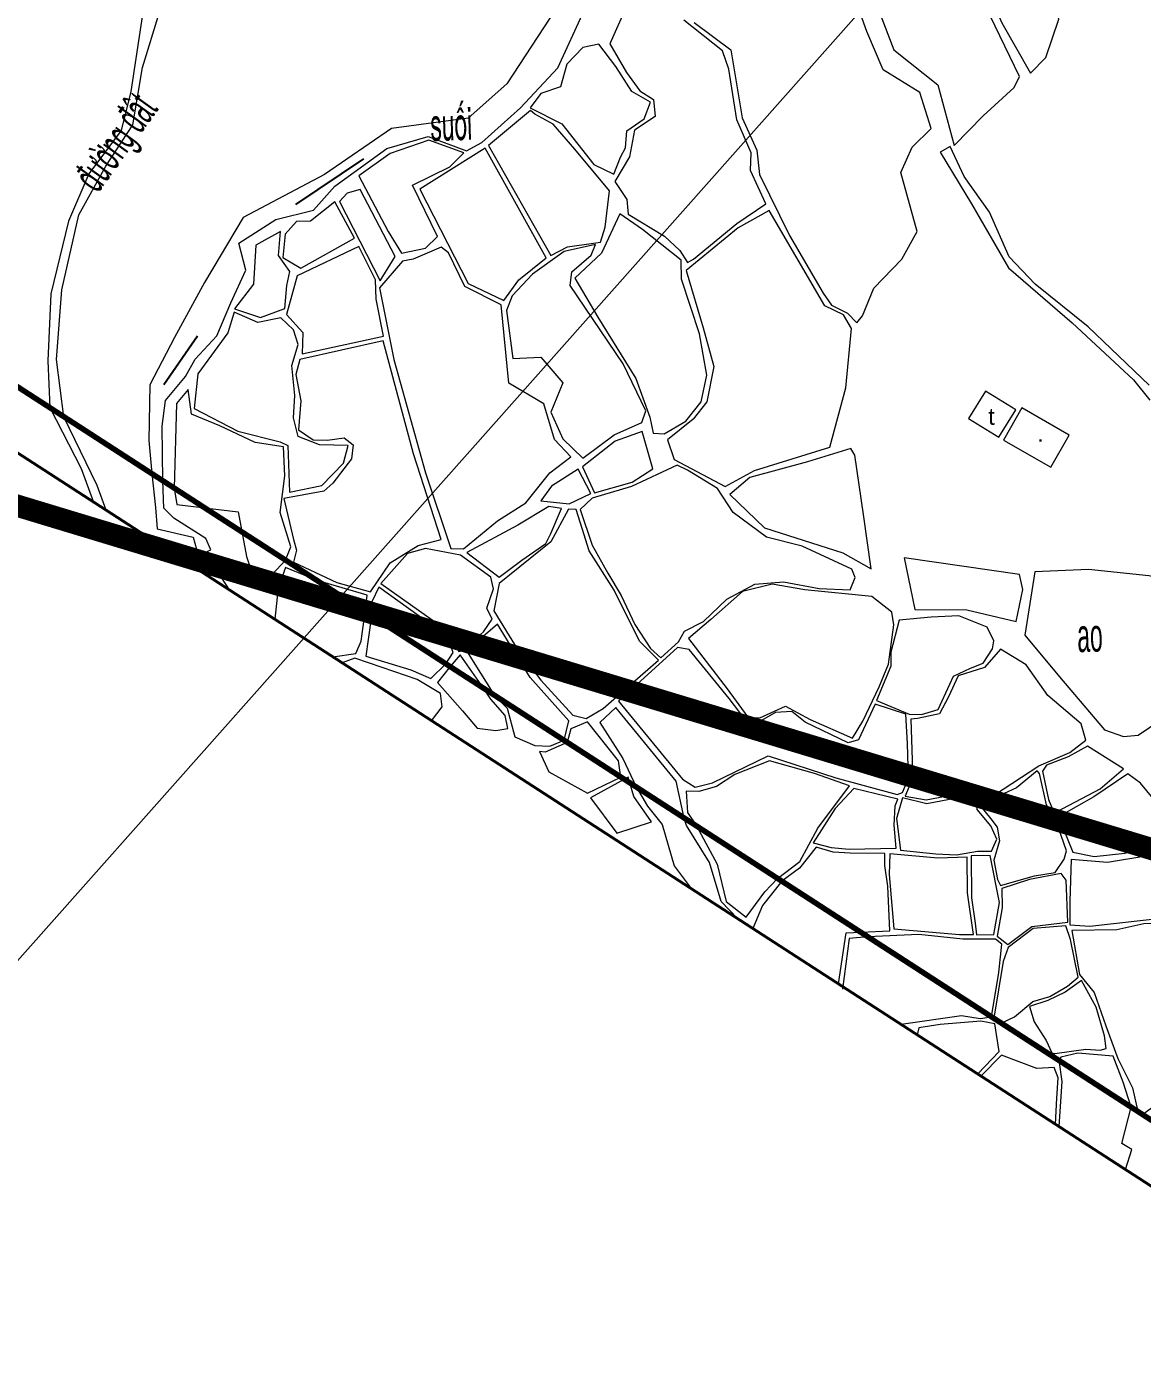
# Model space of a CAD drawing. Header units: metres. Extents: x 0 to 551036, y 0 to 1845929.
# Drawn here: x 546511.7 to 546712.9, y 1842429.7 to 1842669.7 of the extents above; entities that cross this region are included whole.
import ezdxf

# ---------------------------------------------------------------- set-up
doc = ezdxf.new("R2010")
doc.units = ezdxf.units.M
doc.header["$MEASUREMENT"] = 0
doc.linetypes.add('BD HH1 KEM TMB$0$DASHDOT2', pattern=[0.5, 0.25, -0.125, 0, -0.125])
doc.linetypes.add('DASHED', pattern=[0.75, 0.5, -0.25])
doc.layers.get('Defpoints').update_dxf_attribs({"lineweight": 0})
for name, color, linetype, lineweight in [('BD HH1 KEM TMB$0$ao_ho_song_suoi', 7, 'Continuous', 0), ('BD HH1 KEM TMB$0$chamnha', 7, 'Continuous', 0), ('BD HH1 KEM TMB$0$duongdapcao', 7, 'Continuous', 0), ('BD HH1 KEM TMB$0$duongdat', 7, 'Continuous', 0), ('BD HH1 KEM TMB$0$ghichuthuyetminh', 7, 'Continuous', 0), ('BD HH1 KEM TMB$0$nha', 7, 'Continuous', 0), ('BD HH1 KEM TMB$0$Ranh', 7, 'Continuous', 0), ('DZ 220kV PA1', 7, 'Continuous', 0), ('Level 15', 7, 'Continuous', 0), ('Level 37', 7, 'Continuous', 0), ('Q-CORRIDO', 7, 'Continuous', 0), ('Ranh', 7, 'Continuous', 0)]:
    doc.layers.add(name, color=color, linetype=linetype, lineweight=lineweight)
doc.styles.add('BD HH1 KEM TMB$0$chamnha', font='', dxfattribs={"height": 4})
doc.styles.add('BD HH1 KEM TMB$0$chamnha_0', font='')
doc.styles.add('BD HH1 KEM TMB$0$ghichuduongdien', font='', dxfattribs={"height": 6})
doc.styles.add('BD HH1 KEM TMB$0$Standard', font='txt.shx')
doc.styles.get("Standard").update_dxf_attribs({"font": '', "height": 4})
doc.styles.get('BD HH1 KEM TMB$0$chamnha').set_extended_font_data('.VnArial')
doc.styles.get('BD HH1 KEM TMB$0$chamnha_0').set_extended_font_data('.VnArial')
doc.styles.get('BD HH1 KEM TMB$0$ghichuduongdien').set_extended_font_data('.VnArial Narrow')
doc.styles.get('Standard').set_extended_font_data('.VnArial')
doc.linetypes.add('FENCELINE1', pattern='A,6.35,-2.54,[133,ltypeshp.shx,S=2.54,R=0,X=-2.54,Y=0],-2.54,25.4', length=36.83)
doc.dimstyles.get("Standard").update_dxf_attribs({"dimtxt": 0.18, "dimasz": 0.18, "dimexe": 0.18, "dimexo": 0.0625, "dimgap": 0.09, "dimtad": 0, "dimtih": 1, "dimtoh": 1, "dimdec": 4, "dimzin": 0, "dimdsep": 46, "dimtxsty": 'Standard', "dimcen": 0.09, "dimadec": 0, "dimazin": 0, "dimtfac": 1, "dimtdec": 4, "dimtofl": 0, "dimtmove": 0, "dimatfit": 3, "dimfxl": 1, "dimtolj": 1, "dimtzin": 0, "dimarcsym": 0})

# ---------------------------------------------------------------- blocks, each defined once
blk = doc.blocks.new('*D218')
at = {"layer": 'Defpoints', "color": 0, "lineweight": 0, "transparency": 16777216}
for p in [(547332.95, 1842714.84), (547334.52, 1842712.21), (0, 0)]:
    blk.add_point(p, dxfattribs=at)
at = {"layer": 'Level 37', "color": 5, "transparency": 16777216}
for p, q in [((547332.95, 1842714.78), (547332.95, 1842712.93)), ((547332.95, 1842712.93), (547334.52, 1842712.57)), ((547334.52, 1842712.57), (547334.52, 1842712.21))]:
    blk.add_line(p, q, dxfattribs=at)
at = {"layer": 'Level 37', "color": 0, "transparency": 16777216, "insert": (547334.52, 1842711.22), "char_height": 0.18, "attachment_point": 5, "rotation": 270, "style": 'BD HH1 KEM TMB$0$chamnha_0'}
blk.add_mtext('\\A1;\\Ftxt;547332.9453', dxfattribs=at)

msp = doc.modelspace()

# ---------------------------------------------------------------- linework, layer by layer
at = {"layer": 'BD HH1 KEM TMB$0$ao_ho_song_suoi', "flags": 128}
for points in [[(546607.2321, 1842672.98441), (546598.34098, 1842659.44494), (546591.36709, 1842653.20216), (546577.50317, 1842651.35782), (546565.46062, 1842643.07175), (546550.79386, 1842635.30726), (546543.81997, 1842623.61212), (546538.37985, 1842613.68067), (546533.95825, 1842605.15263), (546533.7905, 1842595.14052), (546534.31739, 1842589.17428)], [(546536.30983, 1842587.88607), (546536.16306, 1842597.75378), (546536.79814, 1842602.37268), (546540.38095, 1842606.67434), (546542.10645, 1842609.79842), (546546.04874, 1842614.01943), (546548.57708, 1842619.97185), (546551.24921, 1842625.85436), (546549.99103, 1842630.69911), (546556.68932, 1842634.95775), (546563.44753, 1842636.67841), (546567.34189, 1842640.98007), (546576.67637, 1842647.74443), (546584.15354, 1842649.91677), (546591.04356, 1842647.33577), (546593.84749, 1842648.83598), (546600.77346, 1842655.08414), (546607.53167, 1842662.28404), (546612.28878, 1842672.60802)], [(546534.31739, 1842589.17428), (546534.9602, 1842583.06243), (546535.25665, 1842579.21139), (546541.74512, 1842577.73022), (546543.60255, 1842571.26283)], [(546548.29608, 1842568.22822), (546545.30321, 1842572.88217), (546544.31506, 1842573.70505), (546544.44683, 1842575.21914), (546544.9738, 1842575.44956), (546544.05157, 1842577.45735), (546538.28771, 1842581.14383), (546536.50909, 1842582.95415), (546536.30983, 1842587.88607)], [(546693.54307, 1842571.45451), (546691.74567, 1842560.07663), (546697.95268, 1842552.54872), (546706.10087, 1842542.99904), (546709.47998, 1842541.77844), (546712.14012, 1842542.06881), (546722.19356, 1842548.81703), (546728.3766, 1842556.8934), (546728.34065, 1842560.70037), (546720.53996, 1842569.43811), (546714.08131, 1842570.76625), (546703.22504, 1842571.8793), (546693.54307, 1842571.45451)]]:
    msp.add_lwpolyline(points, dxfattribs=at)
at = {"layer": 'BD HH1 KEM TMB$0$duongdapcao', "flags": 128}
for points in [[(546677.94167, 1842696.86937), (546676.09634, 1842699.74073), (546673.2924, 1842699.18689), (546668.57124, 1842695.10032), (546670.59631, 1842691.78266), (546678.60071, 1842689.23931), (546683.58549, 1842679.36162), (546687.59968, 1842670.38191), (546692.76419, 1842661.3538), (546695.49624, 1842664.15526), (546697.82087, 1842671.04867), (546695.42434, 1842683.73856), (546693.1716, 1842686.76047), (546683.50161, 1842694.3529), (546680.03863, 1842697.01993), (546677.94167, 1842696.86937)], [(546671.25535, 1842689.90606), (546668.53529, 1842692.48168), (546661.53743, 1842691.02987), (546657.91867, 1842686.38408), (546664.35335, 1842675.31806), (546668.10392, 1842665.53717), (546676.03643, 1842659.25137), (546678.94821, 1842648.31978), (546684.19661, 1842653.66996), (546689.78052, 1842658.73517), (546690.77508, 1842660.75157), (546679.28688, 1842684.54138), (546676.08436, 1842687.87891), (546672.17802, 1842689.4759), (546671.25535, 1842689.90606)], [(546602.59482, 1842654.62708), (546595.02179, 1842648.30902), (546606.24953, 1842628.45687), (546609.29312, 1842630.06999), (546613.9304, 1842630.6776), (546615.21254, 1842630.85504), (546616.06331, 1842633.57584), (546616.85416, 1842640.16276), (546610.58724, 1842647.63689), (546606.66892, 1842652.15901), (546603.36171, 1842653.97108), (546602.59482, 1842654.62708)], [(546590.58822, 1842647.00239), (546584.27336, 1842649.25001), (546577.29947, 1842646.87334), (546571.64366, 1842642.84054), (546576.93999, 1842632.82843), (546579.31255, 1842628.88166), (546583.67423, 1842629.80651), (546585.81912, 1842631.88744), (546581.28969, 1842641.17365), (546588.07447, 1842644.48299), (546590.58822, 1842647.00239)], [(546594.44663, 1842647.7982), (546582.65571, 1842640.45312), (546591.33347, 1842623.42158), (546597.76582, 1842620.34824), (546600.49786, 1842624.12295), (546605.44669, 1842628.06434), (546594.44663, 1842647.7982)], [(546571.87133, 1842640.39397), (546569.5467, 1842639.73797), (546568.13275, 1842638.21088), (546575.49009, 1842623.89173), (546578.19816, 1842628.31169), (546571.87133, 1842640.39397)], [(546567.31793, 1842638.14635), (546562.90831, 1842634.68352), (546560.37998, 1842634.60286), (546558.37888, 1842632.31223), (546557.9475, 1842628.10198), (546561.20678, 1842626.20925), (546570.88875, 1842631.61859), (546567.31793, 1842638.14635)], [(546627.26708, 1842595.2857), (546628.46534, 1842591.68844), (546637.69198, 1842586.84907), (546642.95236, 1842589.75269), (546656.55265, 1842593.94681), (546659.46443, 1842604.64181), (546660.47098, 1842615.35294), (546659.04504, 1842617.79413), (546655.62999, 1842619.40725), (546645.63647, 1842636.59238), (546640.04057, 1842633.45755), (546630.6342, 1842625.76833), (546633.71374, 1842615.4336), (546635.66691, 1842608.48642), (546634.37278, 1842602.08232), (546631.94031, 1842598.97975), (546627.26708, 1842595.2857)], [(546618.67553, 1842636.0009), (546615.41625, 1842628.93005), (546610.59923, 1842624.38642), (546614.73324, 1842617.36397), (546621.56334, 1842606.30333), (546624.0797, 1842599.35615), (546624.69081, 1842596.49017), (546626.71588, 1842596.36112), (546630.57429, 1842598.61411), (546633.34228, 1842602.11996), (546634.37278, 1842606.91631), (546633.09064, 1842614.38507), (546629.8074, 1842624.24124), (546629.74749, 1842627.65568), (546622.78557, 1842633.18869), (546618.67553, 1842636.0009)], [(546557.51613, 1842632.78003), (546553.05858, 1842630.36035), (546552.67514, 1842623.34327), (546549.23612, 1842618.84266), (546553.93332, 1842617.29406), (546558.28302, 1842618.93945), (546558.65448, 1842623.1013), (546559.18171, 1842625.61777), (546557.15665, 1842628.473), (546557.51613, 1842632.78003)], [(546571.66763, 1842630.11301), (546560.52377, 1842624.8381), (546558.59456, 1842617.82102), (546561.54229, 1842614.62703), (546561.44643, 1842610.75554), (546576.07724, 1842613.94952), (546574.75915, 1842620.62785), (546574.66329, 1842624.11219), (546571.66763, 1842630.11301)], [(546586.46619, 1842630.01084), (546581.44546, 1842627.81162), (546579.49229, 1842627.47824), (546575.38224, 1842622.66576), (546577.95851, 1842609.71777), (546583.63828, 1842589.31177), (546588.23962, 1842575.65938), (546590.54028, 1842575.60024), (546596.65143, 1842580.66006), (546601.76802, 1842583.89168), (546606.06979, 1842589.33866), (546609.8563, 1842592.18851), (546606.94452, 1842595.32872), (546604.96738, 1842601.74357), (546598.70046, 1842605.49676), (546597.31788, 1842619.61661), (546590.77994, 1842622.90235), (546587.82022, 1842628.95156), (546586.46619, 1842630.01084)], [(546614.30186, 1842630.45714), (546608.64605, 1842629.18815), (546602.97227, 1842625.13384), (546599.26365, 1842621.2032), (546598.28107, 1842618.54154), (546599.4314, 1842609.90059), (546604.46411, 1842610.18557), (546608.4064, 1842605.5344), (546606.27349, 1842600.24874), (546608.44235, 1842595.42013), (546612.04912, 1842591.93579), (546617.66898, 1842596.15679), (546622.66574, 1842598.36676), (546623.36074, 1842600.49609), (546619.31061, 1842608.93271), (546609.74846, 1842623.07442), (546610.03604, 1842625.53174), (546613.52299, 1842628.52139), (546614.30186, 1842630.45714)], [(546558.8462, 1842594.21566), (546559.16973, 1842585.8113), (546564.98131, 1842587.04803), (546568.89964, 1842591.07008), (546569.69049, 1842594.2318), (546564.53795, 1842594.36622), (546560.71549, 1842595.88256), (546559.88869, 1842599.21634), (546560.12834, 1842603.27603), (546559.57714, 1842608.63698), (546560.71549, 1842612.4547), (546559.88869, 1842615.11097), (546557.57604, 1842617.27256), (546553.45401, 1842616.4176), (546549.15224, 1842618.27269), (546548.01389, 1842614.52487), (546542.58576, 1842607.16903), (546541.96266, 1842600.92625), (546549.83525, 1842596.80204), (546557.4682, 1842594.91468), (546558.8462, 1842594.21566)], [(546559.85274, 1842573.20206), (546567.65344, 1842569.56178), (546573.76459, 1842567.89489), (546577.26352, 1842573.12141), (546582.35614, 1842576.24011), (546586.46619, 1842577.30477), (546581.48141, 1842592.76385), (546576.00534, 1842613.12683), (546560.99109, 1842609.71239), (546560.2961, 1842607.04536), (546561.17083, 1842602.31891), (546560.7754, 1842597.07089), (546563.3996, 1842595.28032), (546565.93992, 1842595.23193), (546569.00748, 1842595.62983), (546570.62514, 1842594.36085), (546570.31359, 1842591.82287), (546566.98241, 1842587.46744), (546565.32881, 1842586.02638), (546558.10328, 1842584.71438), (546559.85274, 1842577.27788), (546560.37998, 1842575.39591), (546559.85274, 1842573.20206)], [(546622.71368, 1842596.74289), (546617.87269, 1842595.02223), (546611.98921, 1842590.37643), (546614.12212, 1842585.73064), (546620.94024, 1842587.65563), (546624.66685, 1842590.05919), (546622.71368, 1842596.74289)], [(546660.35115, 1842593.71022), (546652.53847, 1842591.29054), (546642.13754, 1842588.49984), (546638.5068, 1842585.41877), (546644.7857, 1842579.40183), (546658.88927, 1842574.92272), (546663.99387, 1842572.02448), (546662.62785, 1842581.82151), (546661.05813, 1842592.50038), (546660.35115, 1842593.71022)], [(546611.18637, 1842589.98928), (546606.35737, 1842586.90284), (546604.44015, 1842584.2627), (546609.55674, 1842583.7465), (546613.47506, 1842585.60697), (546611.18637, 1842589.98928)], [(546629.06447, 1842590.67217), (546620.79645, 1842586.88134), (546613.69075, 1842584.72513), (546611.55784, 1842582.70873), (546613.69075, 1842576.25624), (546616.50667, 1842571.24481), (546618.92716, 1842567.21738), (546621.3836, 1842561.98011), (546624.21151, 1842557.68383), (546626.11675, 1842555.98467), (546629.2562, 1842558.86678), (546630.37058, 1842560.79715), (546633.79762, 1842562.5447), (546637.96758, 1842566.55062), (546643.03623, 1842569.26604), (546648.20075, 1842569.68008), (546654.63543, 1842568.47561), (546660.21934, 1842568.22827), (546661.10606, 1842570.42749), (546660.50692, 1842571.95996), (546651.54391, 1842576.08955), (546645.1332, 1842577.70805), (546639.11791, 1842582.17102), (546636.30199, 1842586.4673), (546630.88584, 1842589.80646), (546629.06447, 1842590.67217)], [(546596.93901, 1842570.54041), (546601.00113, 1842573.57308), (546605.35083, 1842576.56811), (546606.27349, 1842578.36943), (546608.16675, 1842582.89692), (546605.91401, 1842583.25719), (546600.3301, 1842579.89652), (546591.09149, 1842574.98187), (546596.93901, 1842570.54041)], [(546609.44889, 1842582.74637), (546606.27349, 1842576.86923), (546596.96298, 1842569.40047), (546595.95644, 1842564.44281), (546600.36605, 1842557.27517), (546604.44015, 1842551.95724), (546610.25173, 1842545.62843), (546612.62429, 1842545.03157), (546615.69185, 1842546.82752), (546625.68537, 1842555.52762), (546622.22239, 1842558.95282), (546617.69295, 1842568.19063), (546613.16351, 1842575.27761), (546611.90533, 1842579.29429), (546610.8269, 1842582.7141), (546609.44889, 1842582.74637)], [(546590.3246, 1842557.27517), (546594.12309, 1842560.6681), (546595.66885, 1842562.95874), (546594.69826, 1842564.91599), (546595.90851, 1842568.42722), (546595.4292, 1842570.52428), (546589.96512, 1842574.44954), (546583.65027, 1842575.69165), (546580.42694, 1842574.75604), (546575.60991, 1842569.38972), (546584.83655, 1842562.83506), (546588.1797, 1842559.96908), (546589.68952, 1842557.1031), (546590.3246, 1842557.27517)], [(546690.76309, 1842570.98133), (546669.94925, 1842574.01938), (546671.87845, 1842564.70091), (546681.23689, 1842564.6095), (546690.17594, 1842562.50706), (546691.37421, 1842568.29279), (546690.76309, 1842570.98133)], [(546665.43179, 1842550.76353), (546667.13332, 1842554.80709), (546668.10392, 1842561.89945), (546667.72047, 1842564.19546), (546664.14965, 1842567.05069), (546652.08313, 1842568.21751), (546646.1637, 1842569.2284), (546640.83143, 1842567.95941), (546635.10373, 1842562.86195), (546631.07756, 1842559.47439), (546638.07542, 1842550.36563), (546641.77806, 1842545.27354), (546643.92295, 1842545.14449), (546648.57221, 1842547.26306), (546653.00579, 1842544.89177), (546660.62675, 1842541.47733), (546662.53199, 1842544.54764), (546665.43179, 1842550.76353)], [(546618.44786, 1842548.16103), (546630.0111, 1842534.08385), (546632.29979, 1842532.65893), (546635.39131, 1842533.42785), (546645.42078, 1842538.31561), (546657.65506, 1842534.36884), (546668.71503, 1842531.36843), (546669.66166, 1842531.71256), (546670.75208, 1842534.31507), (546670.58433, 1842540.5686), (546670.26079, 1842545.8005), (546664.71283, 1842547.65559), (546661.71717, 1842541.22461), (546659.85986, 1842540.65464), (546652.14304, 1842544.39708), (546649.71056, 1842546.28443), (546646.73887, 1842546.13925), (546643.25192, 1842544.13898), (546641.31073, 1842544.88639), (546638.41093, 1842548.62884), (546631.17342, 1842557.45799), (546629.08844, 1842557.82901), (546618.44786, 1842548.16103)], [(546671.15949, 1842544.91328), (546671.38716, 1842537.53056), (546671.45906, 1842534.28818), (546670.16493, 1842531.03505), (546673.93946, 1842530.36292), (546678.64864, 1842531.26627), (546683.50161, 1842530.28226), (546686.2696, 1842531.29315), (546694.25004, 1842536.5358), (546699.85792, 1842538.89096), (546702.6978, 1842541.11169), (546701.871, 1842544.05832), (546695.85571, 1842549.17192), (546691.94937, 1842554.70493), (546687.34804, 1842557.52252), (546684.42428, 1842554.2425), (546679.70312, 1842552.71541), (546677.94167, 1842548.94608), (546676.33599, 1842545.91341), (546672.35776, 1842545.05846), (546671.15949, 1842544.91328)], [(546697.44941, 1842528.22822), (546705.28605, 1842532.37932), (546709.51593, 1842535.96583), (546703.03332, 1842540.06316), (546699.5224, 1842538.16505), (546695.62804, 1842536.62721), (546694.88512, 1842535.57868), (546695.96356, 1842530.43282), (546696.73045, 1842528.69065), (546697.44941, 1842528.22822)], [(546693.96246, 1842535.60556), (546690.18793, 1842532.53526), (546683.57351, 1842529.46495), (546685.59857, 1842526.96998), (546686.71296, 1842525.48591), (546687.18028, 1842522.98557), (546686.13779, 1842519.51198), (546686.77287, 1842516.05453), (546687.36002, 1842514.96836), (546693.4472, 1842516.6944), (546697.18579, 1842517.30738), (546698.83939, 1842519.72169), (546699.22284, 1842521.21114), (546697.35355, 1842526.55595), (546695.65201, 1842529.51334), (546694.35788, 1842535.1055), (546693.96246, 1842535.60556)], [(546697.78492, 1842527.30874), (546700.34921, 1842520.95842), (546704.19563, 1842520.16261), (546709.73161, 1842520.7756), (546716.98111, 1842522.77587), (546718.9223, 1842524.9267), (546717.99964, 1842526.81943), (546712.59546, 1842533.37408), (546710.31876, 1842535.09474), (546704.1477, 1842530.94364), (546697.78492, 1842527.30874)], [(546668.83486, 1842530.49734), (546660.91433, 1842532.45998), (546657.54721, 1842528.80894), (546653.56898, 1842522.65757), (546656.82825, 1842521.82413), (546660.05158, 1842521.47462), (546668.53529, 1842521.6897), (546668.16383, 1842525.79778), (546668.35555, 1842529.29288), (546668.83486, 1842530.49734)], [(546683.07024, 1842529.71767), (546679.41553, 1842530.70705), (546674.07127, 1842529.63701), (546669.6377, 1842530.73394), (546668.59521, 1842527.02913), (546669.2902, 1842521.33481), (546675.65298, 1842520.66805), (546679.39157, 1842520.45297), (546683.20205, 1842521.15199), (546685.68245, 1842521.15199), (546686.64106, 1842523.29744), (546685.57461, 1842525.71713), (546683.15412, 1842528.66914), (546683.07024, 1842529.71767)], [(546682.47111, 1842506.1392), (546681.40465, 1842513.60796), (546681.30879, 1842520.04969), (546676.01246, 1842519.89376), (546667.39694, 1842520.67343), (546667.27712, 1842516.90948), (546668.07995, 1842507.12321), (546679.94277, 1842506.12845), (546682.47111, 1842506.1392)], [(546697.10191, 1842484.68468), (546702.74573, 1842485.46435), (546705.322, 1842485.2654), (546706.40044, 1842485.60416), (546706.10087, 1842487.87328), (546704.60304, 1842493.0299), (546701.93091, 1842497.81549), (546698.9712, 1842495.74532), (546695.87968, 1842494.21823), (546692.56049, 1842493.16432), (546693.37531, 1842490.35211), (546695.58011, 1842487.02908), (546696.56269, 1842484.78684), (546697.10191, 1842484.68468)]]:
    msp.add_lwpolyline(points, close=True, dxfattribs=at)
for points in [[(546632.0841, 1842670.44106), (546638.69852, 1842665.56405), (546640.75953, 1842653.31508), (546643.38373, 1842647.48633), (546643.89898, 1842643.06638), (546649.30316, 1842632.06488), (546655.337, 1842621.68892), (546656.8642, 1842619.55781), (546659.77598, 1842618.11676), (546661.40562, 1842616.36383), (546662.47208, 1842617.59518), (546664.48516, 1842622.61199), (546669.55382, 1842627.82775), (546672.32181, 1842632.79617), (546669.3621, 1842643.42664), (546671.39914, 1842647.98102), (546674.80221, 1842651.38471), (546672.76517, 1842657.85333), (546666.17471, 1842661.9399), (546663.215, 1842668.83869), (546660.37512, 1842676.96882)], [(546619.84982, 1842673.221), (546616.86615, 1842666.62871), (546619.87379, 1842661.47748), (546622.29428, 1842658.1652), (546624.78667, 1842656.59509), (546625.06227, 1842653.53016), (546621.35964, 1842651.06208), (546620.44896, 1842646.23347), (546617.82476, 1842641.8189), (546619.94569, 1842638.57114), (546620.17336, 1842635.92562), (546626.73984, 1842631.95197), (546629.50783, 1842629.38172), (546630.9098, 1842627.20401), (546631.96427, 1842627.84388), (546639.78894, 1842634.22647), (546645.01337, 1842637.79147), (546642.25736, 1842643.81917), (546642.36521, 1842646.95938), (546639.80092, 1842652.9118), (546638.363, 1842662.06358), (546637.23664, 1842665.37048), (546630.23877, 1842670.89273)], [(546608.02296, 1842658.84809), (546604.45213, 1842657.65438), (546602.51094, 1842655.08414), (546608.21468, 1842652.20202), (546613.99031, 1842644.89996), (546617.59709, 1842643.11477), (546618.81932, 1842646.18508), (546619.73, 1842647.87886), (546619.98163, 1842650.9169), (546623.1091, 1842653.11075), (546624.24745, 1842656.12191), (546620.85637, 1842658.03077), (546618.0045, 1842662.55289), (546614.90099, 1842666.56419), (546612.01318, 1842665.93507), (546609.16131, 1842662.95617), (546608.02296, 1842658.84809)], [(546558.4299, 1842573.58428), (546559.37344, 1842576.00889), (546557.44423, 1842582.1764), (546558.31896, 1842588.77944), (546558.05535, 1842594.02747), (546552.93876, 1842594.77488), (546546.55201, 1842597.79142), (546541.47137, 1842599.88848), (546540.8962, 1842604.31919), (546538.75131, 1842601.82422), (546538.36335, 1842586.55836)], [(546538.36335, 1842586.55836), (546538.83206, 1842583.62205), (546549.90288, 1842582.27648), (546551.36158, 1842574.24043), (546552.48359, 1842570.91388), (546555.99936, 1842570.98865), (546558.4299, 1842573.58428)], [(546564.12717, 1842569.90069), (546558.43652, 1842572.28124), (546557.09007, 1842568.58093), (546556.50846, 1842562.91848)], [(546572.80389, 1842564.29074), (546573.15347, 1842567.29266), (546564.12717, 1842569.90069)], [(546587.32122, 1842554.90452), (546588.64703, 1842556.94179), (546587.74833, 1842559.36147), (546582.49993, 1842563.49644), (546575.23845, 1842568.69607), (546573.99226, 1842566.06668), (546573.93299, 1842563.56071)], [(546566.975, 1842556.15131), (546571.11567, 1842556.73243), (546572.08811, 1842558.97505), (546572.80389, 1842564.29074)], [(546573.93299, 1842563.56071), (546573.32277, 1842559.30936), (546572.88893, 1842556.27482), (546580.99756, 1842553.84049), (546584.60138, 1842552.27317), (546587.32122, 1842554.90452)], [(546664.97645, 1842548.26857), (546670.88389, 1842545.822), (546673.0887, 1842545.75748), (546676.07237, 1842546.67696), (546678.21727, 1842551.25822), (546678.86433, 1842552.64551), (546681.94387, 1842554.08657), (546684.20859, 1842555.00604), (546685.87418, 1842557.58704), (546686.12581, 1842559.0496), (546684.90358, 1842561.52844), (546679.84691, 1842563.52333), (546674.8142, 1842563.32438), (546669.06253, 1842562.78667), (546667.5647, 1842556.99019), (546667.5647, 1842554.46834), (546664.97645, 1842548.26857)], [(546608.63617, 1842541.12328), (546609.49682, 1842544.60141), (546602.51094, 1842552.40354), (546596.66341, 1842562.0285), (546591.0795, 1842557.2214), (546596.12792, 1842549.21052)], [(546584.75994, 1842544.65242), (546586.64903, 1842547.14512), (546586.34978, 1842549.53724), (546582.16081, 1842552.07888), (546575.83996, 1842554.24674), (546570.94037, 1842555.92869), (546568.62021, 1842555.0876)], [(546594.14007, 1842550.49577), (546589.94115, 1842556.50625), (546588.08649, 1842554.40973)], [(546588.08649, 1842554.40973), (546585.81472, 1842551.55764), (546590.31951, 1842546.42223), (546592.95564, 1842543.28761), (546596.32587, 1842542.88745), (546598.49486, 1842543.22091), (546598.02773, 1842545.55522), (546595.45832, 1842548.55643), (546594.14007, 1842550.49577)], [(546596.12792, 1842549.21052), (546598.36142, 1842546.88909), (546599.79625, 1842541.75366), (546603.40007, 1842540.15301), (546606.06956, 1842540.05299), (546608.63617, 1842541.12328)], [(546630.32774, 1842527.09854), (546628.88474, 1842533.75585), (546617.96855, 1842547.02647), (546615.11668, 1842544.33255), (546619.26267, 1842537.8478), (546621.62024, 1842532.7284)], [(546618.89772, 1842534.48865), (546618.4838, 1842537.42301), (546612.87593, 1842544.4616), (546609.8563, 1842543.19799), (546609.22409, 1842540.74316)], [(546609.22409, 1842540.74316), (546605.21934, 1842538.96171), (546604.21092, 1842539.08384), (546605.89159, 1842535.44993), (546612.85869, 1842531.60223), (546618.89772, 1842534.48865)], [(546647.12867, 1842516.23585), (546651.12452, 1842519.26464), (546654.41974, 1842525.27621), (546660.13546, 1842532.92778), (546653.80863, 1842535.127), (546645.69638, 1842537.41764), (546639.40549, 1842534.94418), (546636.13423, 1842532.80949), (546632.92289, 1842531.89538), (546630.67015, 1842531.92227), (546630.9098, 1842528.10992), (546632.51725, 1842525.68291)], [(546620.22392, 1842534.46432), (546613.4096, 1842530.76929), (546618.14599, 1842524.38699), (546624.41028, 1842526.40247), (546621.23227, 1842531.01359), (546620.22392, 1842534.46432)], [(546621.62024, 1842532.7284), (546623.67685, 1842529.27299), (546626.30483, 1842525.94441), (546628.48071, 1842518.4777), (546631.55963, 1842514.39395)], [(546639.89827, 1842509.00258), (546636.98239, 1842512.08391), (546634.89115, 1842519.10479), (546630.69543, 1842525.74625), (546630.32774, 1842527.09854)], [(546632.51725, 1842525.68291), (546636.25458, 1842518.78123), (546637.8855, 1842512.08853), (546641.45958, 1842509.24501), (546644.82546, 1842513.7877), (546647.12867, 1842516.23585)], [(546662.15489, 1842506.52061), (546667.40893, 1842506.76832), (546667.00152, 1842514.8178), (546666.49824, 1842518.53873), (546666.49824, 1842520.68956), (546660.24331, 1842520.77022), (546657.15178, 1842520.93691), (546654.10819, 1842521.8779), (546651.07659, 1842518.07093), (546647.89342, 1842515.7414)], [(546682.98636, 1842506.07468), (546686.14978, 1842506.11232), (546687.18028, 1842511.9088), (546685.45478, 1842520.37769), (546682.0637, 1842520.30779), (546682.07568, 1842512.73687), (546682.74671, 1842508.16098), (546682.98636, 1842506.07468)], [(546713.88959, 1842520.2809), (546706.65207, 1842519.08719), (546700.04964, 1842519.60877), (546699.82197, 1842512.10775), (546699.82197, 1842507.85987), (546703.42874, 1842507.62865), (546717.84386, 1842509.2364)], [(546686.71296, 1842505.80582), (546688.65415, 1842504.31637), (546693.00385, 1842507.548), (546699.49844, 1842508.31692), (546699.16292, 1842515.93623), (546698.24026, 1842517.10843), (546692.57247, 1842516.01151), (546687.55174, 1842514.40376), (546687.64761, 1842510.93555), (546686.71296, 1842505.80582)], [(546647.89342, 1842515.7414), (546644.41228, 1842511.35844), (546642.68635, 1842507.19994)], [(546687.44722, 1842490.16779), (546689.86439, 1842491.29848), (546693.18359, 1842494.05692), (546696.25114, 1842494.928), (546699.41456, 1842496.82073), (546701.35575, 1842498.4231), (546699.92981, 1842505.20897), (546699.12698, 1842507.66091), (546693.19557, 1842507.21462), (546688.70208, 1842503.76791), (546687.81536, 1842501.22993), (546686.10415, 1842491.03616)], [(546712.92654, 1842473.69407), (546719.95281, 1842478.88282), (546726.68705, 1842482.34028), (546730.76115, 1842486.2978), (546733.57707, 1842486.56128), (546737.44746, 1842485.87839), (546738.1784, 1842487.05597), (546741.36578, 1842487.89479), (546743.19913, 1842490.51343), (546746.96168, 1842508.85462), (546736.99212, 1842508.66643), (546713.17063, 1842508.0158), (546708.30568, 1842506.98878), (546700.20541, 1842506.83822), (546701.57143, 1842498.92855), (546704.19563, 1842495.64315), (546706.35251, 1842489.63696), (546708.48542, 1842483.77058), (546711.14556, 1842478.5118), (546712.10937, 1842474.22241)], [(546658.14369, 1842497.20596), (546659.49542, 1842506.43503), (546662.15489, 1842506.52061)], [(546663.42682, 1842505.69824), (546660.0724, 1842505.41288), (546658.84195, 1842496.24337)], [(546685.71335, 1842491.28883), (546687.04847, 1842499.29419), (546687.57571, 1842504.39703), (546686.41339, 1842505.30576), (546680.51793, 1842505.28425), (546672.62137, 1842506.14458), (546663.42682, 1842505.69824)], [(546669.39429, 1842489.93185), (546680.32184, 1842491.50054), (546683.66157, 1842491.00869), (546685.71335, 1842491.28883)], [(546683.21539, 1842480.99578), (546687.09585, 1842485.04914), (546686.28433, 1842490.02686), (546683.79389, 1842490.53022), (546676.46228, 1842489.91498), (546672.60065, 1842489.27181), (546672.31186, 1842488.04549)], [(546686.10415, 1842491.03616), (546687.44722, 1842490.16779)], [(546697.24078, 1842471.92763), (546697.48285, 1842476.62317), (546697.70669, 1842480.28654), (546696.97914, 1842482.16017), (546693.87301, 1842481.99237), (546687.49285, 1842484.36937), (546683.81137, 1842480.61045)], [(546710.87344, 1842475.02151), (546709.45601, 1842479.52269), (546707.65862, 1842484.16848), (546701.2479, 1842484.7492), (546698.19233, 1842484.00179), (546697.8361, 1842483.45083)], [(546697.8361, 1842483.45083), (546698.38442, 1842479.6064), (546697.87105, 1842471.52013)], [(546709.88207, 1842463.75437), (546710.99952, 1842467.35864), (546709.20312, 1842468.43582), (546710.87344, 1842475.02151)]]:
    msp.add_lwpolyline(points, dxfattribs=at)
at = {"layer": 'BD HH1 KEM TMB$0$duongdat', "flags": 128}
for points in [[(546518.48133, 1842599.41313), (546517.11066, 1842609.74465), (546518.06927, 1842622.26786), (546521.18476, 1842635.82884), (546526.03773, 1842644.55583), (546530.91466, 1842652.05147), (546532.66413, 1842662.33781), (546535.69574, 1842672.32841), (546536.4147, 1842678.39375), (546548.07381, 1842680.78655), (546569.06739, 1842685.16886), (546587.98798, 1842691.25571), (546603.79309, 1842698.11148), (546609.14933, 1842702.66586), (546616.49468, 1842697.96092), (546626.39235, 1842695.40681), (546634.77417, 1842692.16776)], [(546508.30342, 1842699.45574), (546526.541, 1842682.6739), (546532.48439, 1842678.11952), (546533.21533, 1842675.95256), (546530.50725, 1842658.05228), (546528.76977, 1842650.98143), (546522.94621, 1842643.21156), (546519.26754, 1842634.66739), (546516.14007, 1842621.57959), (546515.58887, 1842609.48118), (546515.93072, 1842601.06224)], [(546714.11726, 1842605.1365), (546703.14116, 1842615.62179), (546693.55505, 1842623.31101), (546688.8938, 1842628.23641), (546685.3709, 1842636.30739), (546680.75759, 1842642.71687), (546678.2652, 1842648.13158), (546676.47978, 1842647.10456), (546682.11163, 1842637.79147), (546688.78596, 1842626.27915), (546700.26533, 1842616.36921), (546711.3253, 1842606.06673), (546714.24907, 1842602.43721)], [(546515.93072, 1842601.06224), (546521.55204, 1842590.08757), (546523.82472, 1842584.05024)], [(546526.10212, 1842582.57778), (546524.47392, 1842587.02855), (546518.48133, 1842599.41313)]]:
    msp.add_lwpolyline(points, dxfattribs=at)
at = {"layer": 'BD HH1 KEM TMB$0$nha', "flags": 128}
for points in [[(546687.04847, 1842595.72124), (546690.10405, 1842600.65202), (546684.60696, 1842604.05853), (546681.55139, 1842599.12776), (546687.04847, 1842595.72124)], [(546687.86329, 1842595.19429), (546696.40692, 1842590.31191), (546699.72397, 1842596.11638), (546691.18035, 1842600.99876), (546687.86329, 1842595.19429)]]:
    msp.add_lwpolyline(points, close=True, dxfattribs=at)
at = {"layer": 'BD HH1 KEM TMB$0$Ranh', "color": 3, "linetype": 'BD HH1 KEM TMB$0$DASHDOT2', "ltscale": 6, "const_width": 0.5}
msp.add_lwpolyline([(547242.57197, 1841928.07708), (546883.41754, 1842351.55456), (545598.30852, 1843182.44517)], dxfattribs=at)
at = {"layer": 'DZ 220kV PA1', "color": 2, "linetype": 'DASHED', "lineweight": 13, "ltscale": 12.5, "const_width": 4}
msp.add_lwpolyline([(547385.12789, 1841927.03834), (547280.04672, 1841909.74385), (547184.47, 1842163.72), (546733.40922, 1842515.82241), (546043.97203, 1842724.39091), (544738.834, 1843423.118), (544638.64538, 1843711.41469), (543772.65951, 1844159.32141), (543499.2181, 1844471.39657)], dxfattribs=at)
at = {"layer": 'Q-CORRIDO', "color": 1, "flags": 128}
msp.add_lwpolyline([(546957.78002, 1843005.60952), (546420.8664, 1842400.95335), (545626.90002, 1842400.95335)], dxfattribs=at)
at = {"layer": 'Ranh', "linetype": 'FENCELINE1', "lineweight": 13, "const_width": 1}
msp.add_lwpolyline([(545039.78842, 1844094.35008), (545124.08835, 1843654.25007), (545296.08835, 1843665.35004), (545306.4884, 1843960.65004), (545709.48834, 1843646.54997), (545656.48829, 1843320.54998), (546108.28829, 1843335.54991), (547778.80819, 1842689.00963), (548193.07811, 1842207.30956), (548585.07806, 1841934.3695), (548381.70799, 1841468.51953), (548541.08792, 1841050.34951), (548101.40786, 1840712.89958), (547608.7779, 1840958.86966), (547251.34806, 1841933.18972), (546890.08813, 1842359.14978), (545600.78827, 1843192.74999), (545260.58826, 1843158.05004), (544710.1383, 1843401.59013), (544568.32841, 1844020.54016), (545039.78842, 1844094.35008)], dxfattribs=at)

# ---------------------------------------------------------------- texts
at = {"layer": 'BD HH1 KEM TMB$0$chamnha', "style": 'BD HH1 KEM TMB$0$chamnha'}
for s, p in [('t', (546685.13125, 1842597.97424)), ('.', (546693.97444, 1842594.91468))]:
    msp.add_text(s, height=3, dxfattribs=at).set_placement(p)
at = {"layer": 'BD HH1 KEM TMB$0$ghichuthuyetminh', "linetype": 'ByBlock', "style": 'BD HH1 KEM TMB$0$ghichuduongdien', "width": 0.6}
for s, rotation, p in [('®\xadêng ®©t', 54.1890205, (546524.54018, 1842639.55295)), ('suèi', 1.8202087, (546584.61, 1842649.1257)), ('ao', 1.8202087, (546701.24787, 1842556.99249))]:
    msp.add_text(s, height=6, rotation=rotation, dxfattribs=at).set_placement(p)

# ---------------------------------------------------------------- dimensions: what is measured, and where the dimension line sits
at = {"layer": 'Level 37', "color": 5}
dim = msp.add_ordinate_dim(feature_location=(547332.945312, 1842714.841091), offset=(1.5731196499, -2.629533607), dtype=0, origin=(0, 0), text='\\Ftxt;<>', dimstyle='Standard', override={"dimtxsty": 'BD HH1 KEM TMB$0$chamnha_0', "dimse1": 1, "dimclre": 5, "dimlwe": 65535}, dxfattribs=at)
dim.commit()
dim.dimension.update_dxf_attribs({"geometry": '*D218', "text_midpoint": (547334.5184316499, 1842711.221557393)})

# ---------------------------------------------------------------- leaders
at = {"layer": 'Level 15'}
for points in [[(546560.26595, 1842637.65624), (546572.53845, 1842645.87606)], [(546536.47002, 1842605.25327), (546542.56293, 1842613.99321)]]:
    msp.add_leader(points, dimstyle='Standard', override={"dimtxsty": 'BD HH1 KEM TMB$0$Standard'}, dxfattribs=at)

doc.saveas('drawing.dxf')
